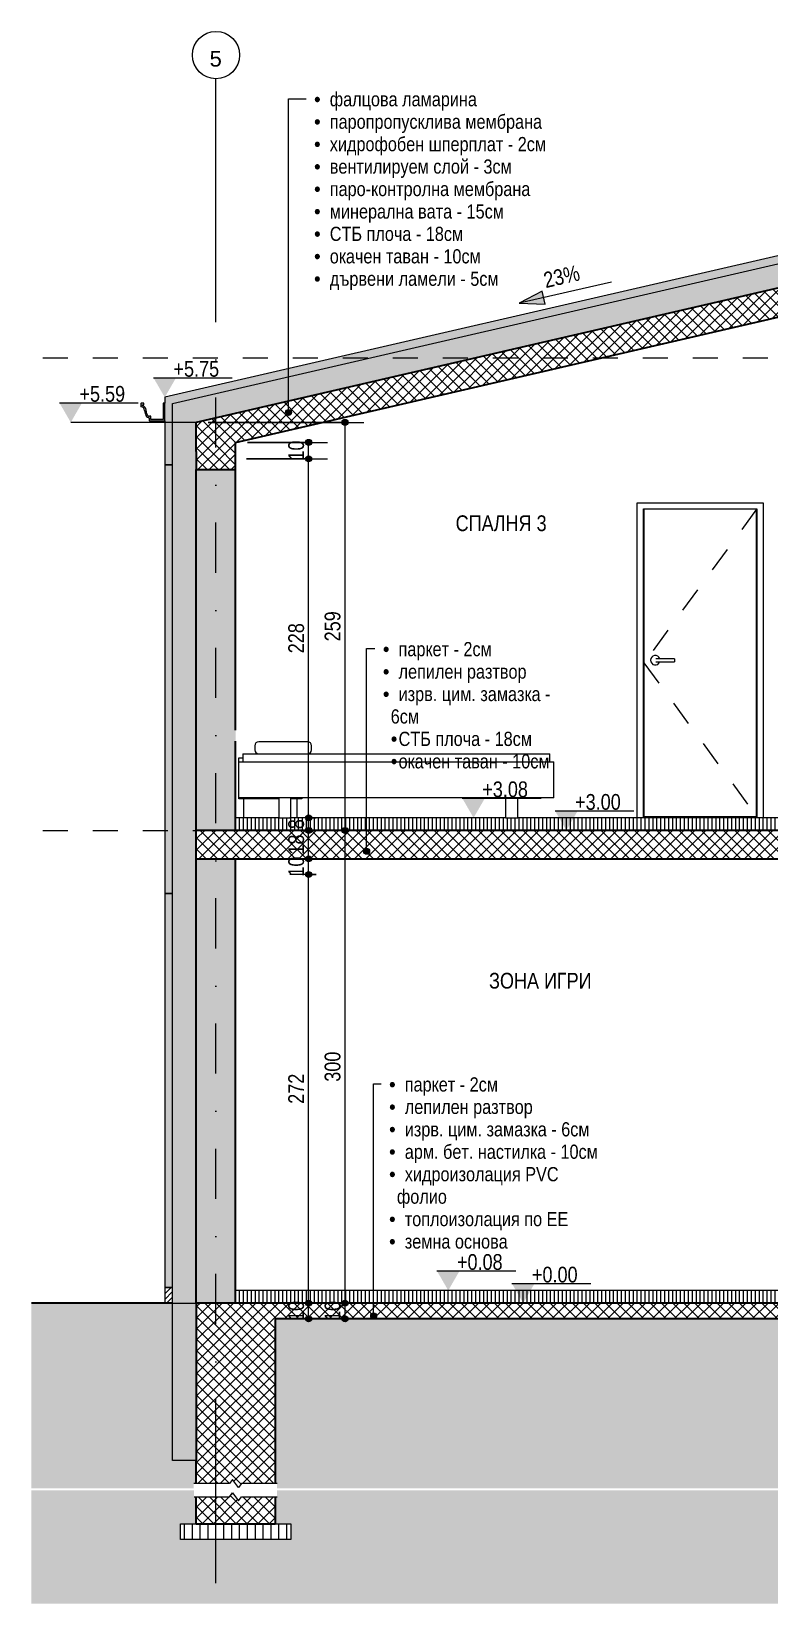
# Model space of a CAD drawing. Header units: centimetres. Extents: x -1889 to 51, y -191 to 807.
# Drawn here: x -1889 to -1420, y -191 to 807 of the extents above; entities that cross this region are included whole.
import ezdxf

# ---------------------------------------------------------------- set-up
doc = ezdxf.new("R2010")
doc.units = ezdxf.units.CM
doc.linetypes.add('Dash', pattern=[31.75, 15.875, -15.875])
doc.linetypes.add('Dash dot', pattern=[79.375, 31.75, -23.8125, 0, -23.8125])
for name, color, linetype, lineweight in [('A-ANNO-DIMS', 7, 'Continuous', 9), ('A-ANNO-DIMS-50', 7, 'Continuous', 9), ('A-ANNO-NOTE', 7, 'Continuous', 9), ('A-AREA-IDEN', 7, 'Continuous', 9), ('A-DETL-GENF', 7, 'Continuous', 9), ('A-DETL-MBND', 7, 'Continuous', 9), ('A-DOOR', 7, 'Continuous', 9), ('A-DOOR-FRAM', 7, 'Continuous', 15), ('A-FLOR-FNSH', 7, 'Continuous', 9), ('A-FLOR-LEVL', 7, 'Continuous', 9), ('A-FLOR-PATT', 7, 'Continuous', 9), ('A-GLAZ-CWMG', 7, 'Continuous', 9), ('A-ROOF', 7, 'Continuous', 9), ('A-ROOF-FNSH', 7, 'Continuous', 9), ('A-ROOF-MCUT', 7, 'Continuous', 9), ('A-ROOF-PATT', 7, 'Continuous', 9), ('A-WALL', 7, 'Continuous', 9), ('A-WALL-FNSH', 7, 'Continuous', 9), ('A-WALL-PATT', 7, 'Continuous', 9), ('G-ANNO-DIMS', 7, 'Continuous', 9), ('G-ANNO-TEXT', 7, 'Continuous', 9), ('I-FURN', 7, 'Continuous', 9), ('S-BEAM', 7, 'Continuous', 9), ('S-GRID', 7, 'Continuous', 9), ('S-GRID-IDEN', 7, 'Continuous', 9)]:
    doc.layers.add(name, color=color, linetype=linetype, lineweight=lineweight)
doc.layers.add('A-DETL', color=7, linetype='Continuous', lineweight=9, true_color=0x008000)
doc.styles.add('Arial', font='arial.ttf', dxfattribs={"height": 10})
doc.styles.add('Arial Narrow', font='ARIALN.TTF', dxfattribs={"height": 10})
doc.styles.add('Arial Narrow_1', font='ARIALN.TTF', dxfattribs={"height": 10})
doc.styles.add('Arial Narrow_2', font='ARIALN.TTF', dxfattribs={"height": 9})
doc.dimstyles.new('TEC_DIM', dxfattribs={"dimscale": 30.48, "dimtxt": 10.23431, "dimasz": 0.492126, "dimexe": 0.393701, "dimexo": 0.246063, "dimgap": 0, "dimtad": 1, "dimdec": 0, "dimzin": 0, "dimdsep": 46, "dimtxsty": 'Arial Narrow', "dimblk1": 'DOTSMALL', "dimblk2": 'DOTSMALL', "dimsah": 1, "dimcen": 0.09, "dimazin": 0, "dimtfac": 1, "dimtdec": 4, "dimtix": 1, "dimtmove": 0, "dimatfit": 3, "dimfxl": 0, "dimtvp": 1, "dimtolj": 1, "dimtzin": 0, "dimarcsym": 0})
pattern_1 = [(45, (-1066.009, 333.896), (-3.535534, 3.535534), []), (135, (-1066.009, 333.896), (-3.535534, -3.535534), [])]
pattern_2 = [(0, (-1066.009, 333.896), (19.05, 19.05), [19.05, -19.05]), (0, (-1066.009, 341.04), (19.05, 19.05), [19.05, -19.05]), (0, (-1066.009, 348.184), (19.05, 19.05), [19.05, -19.05]), (90, (-1063.628, 350.565), (-19.05, 19.05), [19.05, -19.05]), (90, (-1056.484, 350.565), (-19.05, 19.05), [19.05, -19.05]), (90, (-1049.341, 350.565), (-19.05, 19.05), [19.05, -19.05])]

# ---------------------------------------------------------------- blocks, each defined once
blk = doc.blocks.new('TEC_DOOR-INT - 80x200-2358332-3-3')
at = {"layer": 'A-DOOR', "linetype": 'Dash'}
for p, q in [((-1428.34, 503.8), (-1499.94, 406.3)), ((-1499.94, 406.3), (-1428.34, 308.8))]:
    blk.add_line(p, q, dxfattribs=at)
at = {"layer": 'A-DOOR', "lineweight": 15}
for p, q in [((-1499.94, 503.8), (-1499.94, 308.8)), ((-1428.34, 503.8), (-1499.94, 503.8)), ((-1428.34, 308.8), (-1428.34, 503.8)), ((-1499.94, 308.8), (-1428.34, 308.8))]:
    blk.add_line(p, q, dxfattribs=at)
at = {"layer": 'A-DOOR'}
for p, q in [((-1480.44, 409), (-1490.94, 409)), ((-1490.94, 407), (-1480.44, 407)), ((-1480.44, 409), (-1480.44, 408)), ((-1480.44, 408), (-1480.44, 407))]:
    blk.add_line(p, q, dxfattribs=at)
at = {"layer": 'A-DOOR', "flags": 128}
for points in [[(-1490.94, 409), (-1491, 409), (-1491.06, 409), (-1491.12, 409), (-1491.18, 409), (-1491.24, 409), (-1491.3, 409), (-1491.36, 409), (-1491.42, 409), (-1491.47, 409), (-1491.53, 409), (-1491.58, 409), (-1491.64, 409), (-1491.69, 409), (-1491.74, 409), (-1491.79, 409), (-1491.84, 409), (-1491.89, 409), (-1491.93, 409), (-1491.98, 409), (-1492.02, 409), (-1492.06, 409), (-1492.1, 409), (-1492.14, 409), (-1492.17, 409), (-1492.21, 409), (-1492.24, 409), (-1492.27, 409), (-1492.29, 409), (-1492.32, 409), (-1492.34, 409), (-1492.36, 409), (-1492.38, 409), (-1492.4, 409), (-1492.41, 409), (-1492.42, 409), (-1492.43, 409), (-1492.44, 409), (-1492.44, 409), (-1492.44, 409)], [(-1492.44, 407), (-1492.44, 407), (-1492.44, 407), (-1492.43, 407), (-1492.42, 407), (-1492.41, 407), (-1492.4, 407), (-1492.39, 407), (-1492.37, 407), (-1492.35, 407), (-1492.33, 407), (-1492.3, 407), (-1492.27, 407), (-1492.25, 407), (-1492.21, 407), (-1492.18, 407), (-1492.15, 407), (-1492.11, 407), (-1492.07, 407), (-1492.03, 407), (-1491.99, 407), (-1491.94, 407), (-1491.9, 407), (-1491.85, 407), (-1491.8, 407), (-1491.75, 407), (-1491.7, 407), (-1491.65, 407), (-1491.6, 407), (-1491.54, 407), (-1491.49, 407), (-1491.43, 407), (-1491.37, 407), (-1491.32, 407), (-1491.26, 407), (-1491.2, 407), (-1491.14, 407), (-1491.08, 407), (-1491.02, 407), (-1490.96, 407), (-1490.94, 407)]]:
    blk.add_lwpolyline(points, dxfattribs=at)
at = {"layer": 'A-DOOR'}
for start, end in [(19.63434, 180), (180, 340.43675)]:
    blk.add_arc((-1492.69, 408), 3, start, end, dxfattribs=at)
at = {"layer": 'A-DOOR-FRAM'}
for p, q in [((-1504.14, 308), (-1504.14, 508)), ((-1504.14, 508), (-1424.14, 508)), ((-1500.14, 308), (-1500.14, 504)), ((-1500.14, 504), (-1428.14, 504)), ((-1428.14, 504), (-1428.14, 308)), ((-1424.14, 508), (-1424.14, 308))]:
    blk.add_line(p, q, dxfattribs=at)
blk = doc.blocks.new('Rectangular Mullion - TEC_LAMEL-2326023-3-3')
at = {"layer": 'A-GLAZ-CWMG', "true_color": 0xe9e5e0}
blk.add_hatch(color=254, dxfattribs=at).paths.add_polyline_path([(-1799.14, 10), (-1799.14, 260), (-1804.14, 260), (-1804.14, 10)])
at = {"layer": 'A-GLAZ-CWMG', "color": 253, "lineweight": 15, "true_color": 0xaaaaaa}
for p, q in [((-1799.14, 260), (-1804.14, 260)), ((-1804.14, 260), (-1804.14, 10)), ((-1799.14, 10), (-1799.14, 260)), ((-1804.14, 10), (-1799.14, 10))]:
    blk.add_line(p, q, dxfattribs=at)
blk = doc.blocks.new('Rectangular Mullion - TEC_LAMEL-2372659-3-3')
at = {"layer": 'A-GLAZ-CWMG', "true_color": 0xe9e5e0}
blk.add_hatch(color=254, dxfattribs=at).paths.add_polyline_path([(-1799.14, 260), (-1799.14, 532), (-1804.14, 532), (-1804.14, 260)])
at = {"layer": 'A-GLAZ-CWMG', "color": 253, "lineweight": 15, "true_color": 0xaaaaaa}
for p, q in [((-1799.14, 532), (-1804.14, 532)), ((-1804.14, 532), (-1804.14, 260)), ((-1799.14, 260), (-1799.14, 532)), ((-1804.14, 260), (-1799.14, 260))]:
    blk.add_line(p, q, dxfattribs=at)
blk = doc.blocks.new('ЛЕГЛО - ЕДИНИЧНО - 120x200cm-2336592-3-3')
at = {"layer": 'I-FURN', "color": 253, "true_color": 0xaaaaaa}
for p, q in [((-1746.98, 353.72), (-1746.98, 351.18)), ((-1713.52, 356.26), (-1744.44, 356.26)), ((-1710.98, 351.18), (-1710.98, 353.72)), ((-1757.14, 346), (-1754.6, 346)), ((-1757.14, 343.56), (-1757.14, 346)), ((-1757.14, 343.56), (-1557.14, 343.56)), ((-1757.14, 320.7), (-1757.14, 343.56)), ((-1754.6, 348.64), (-1754.6, 343.56)), ((-1754.6, 348.64), (-1752.06, 348.64)), ((-1752.06, 348.64), (-1562.22, 348.64)), ((-1562.22, 348.64), (-1559.68, 348.64)), ((-1559.68, 343.56), (-1559.68, 348.64)), ((-1557.14, 320.7), (-1557.14, 343.56)), ((-1757.14, 320), (-1757.14, 320.7)), ((-1557.14, 320.7), (-1757.14, 320.7)), ((-1731.74, 320), (-1757.14, 320)), ((-1754.14, 320), (-1754.14, 308)), ((-1731.74, 320.7), (-1731.74, 309.47)), ((-1724.12, 309.47), (-1724.12, 320.7)), ((-1717.14, 320), (-1724.12, 320)), ((-1720.14, 308), (-1720.14, 320)), ((-1717.14, 320.7), (-1717.14, 320)), ((-1587.62, 309.47), (-1587.62, 320.7)), ((-1580, 309.47), (-1580, 320.7)), ((-1731.74, 309.47), (-1731.74, 308)), ((-1724.12, 308), (-1724.12, 309.47)), ((-1587.62, 308), (-1587.62, 309.47)), ((-1580, 308), (-1580, 309.47)), ((-1731.74, 308), (-1754.14, 308)), ((-1731.74, 308), (-1724.12, 308)), ((-1720.14, 308), (-1724.12, 308)), ((-1587.62, 308), (-1580, 308))]:
    blk.add_line(p, q, dxfattribs=at)
for centre, start, end in [((-1744.44, 353.72), 90, 180), ((-1744.44, 351.18), 180, 270), ((-1713.52, 353.72), 0, 90), ((-1713.52, 351.18), 270, 0)]:
    blk.add_arc(centre, 2.54, start, end, dxfattribs=at)
blk = doc.blocks.new('Structural Framing 6 - Structural Framing 6-2368635-3-3')
at = {"layer": 'S-BEAM'}
h = blk.add_hatch(dxfattribs=at)
h.set_pattern_fill('FP1_6', color=256, style=0, pattern_type=2)
h.set_pattern_definition(pattern_1)
h.paths.add_polyline_path([(-1784.14, 528.97), (-1759.14, 528.97), (-1759.14, 546.27), (-1784.14, 540.5)])
at = {"layer": 'A-DETL', "color": 7, "lineweight": 30}
for p, q in [((-1784.14, 540.5), (-1784.14, 528.97)), ((-1784.14, 528.97), (-1759.14, 528.97))]:
    blk.add_line(p, q, dxfattribs=at)
at = {"layer": 'S-BEAM', "lineweight": 30}
blk.add_line((-1759.14, 528.97), (-1759.14, 546.27), dxfattribs=at)
blk = doc.blocks.new('TEC-BREAKLINE - M_Break Line-2501834-3-3')
at = {"layer": 'A-DETL-GENF'}
for p, q in [((-1762.95, -114.5), (-1785.73, -114.5)), ((-1761.05, -111.96), (-1762.95, -114.5)), ((-1757.24, -117.04), (-1761.05, -111.96)), ((-1755.33, -114.5), (-1757.24, -117.04)), ((-1732.86, -114.5), (-1755.33, -114.5))]:
    blk.add_line(p, q, dxfattribs=at)
blk = doc.blocks.new('TEC-BREAKLINE - M_Break Line-2501920-3-3')
at = {"layer": 'A-DETL-GENF'}
for p, q in [((-1785.55, -123.02), (-1762.95, -123.02)), ((-1762.95, -123.02), (-1761.05, -120.48)), ((-1761.05, -120.48), (-1757.24, -125.56)), ((-1757.24, -125.56), (-1755.33, -123.02)), ((-1755.33, -123.02), (-1732.82, -123.02))]:
    blk.add_line(p, q, dxfattribs=at)
blk = doc.blocks.new('Grid - TEC_GRID_CIRCLE-145857-3-3')
at = {"layer": 'S-GRID-IDEN'}
blk.add_circle((-696.64, 792.09), 15, dxfattribs=at)
blk = doc.blocks.new('Spot Elevations - ELEVATION_PROJECT-150941-3-3')
at = {"layer": 'A-ANNO-NOTE'}
blk.add_hatch(color=256, dxfattribs=at).paths.add_polyline_path([(-602.03, 312.39), (-587.72, 312.39), (-594.88, 300)])
blk.add_line((-602.03, 312.39), (-552.03, 312.39), dxfattribs=at)
blk = doc.blocks.new('DIMBLOCK1-3-3')
at = {"layer": 'A-ANNO-DIMS-50', "transparency": 16777216}
h = blk.add_hatch(color=256, dxfattribs=at)
edge = h.paths.add_edge_path()
edge.add_arc((-1712.81, 0), 1.87, 0, 360)
h = blk.add_hatch(color=256, dxfattribs=at)
edge = h.paths.add_edge_path()
edge.add_arc((-1712.81, -10), 1.87, 0, 360)
for p, q in [((-1707.96, 0), (-1724.81, 0)), ((-1712.81, -10), (-1712.81, 0)), ((-1712.81, 0), (-1707.96, 0)), ((-1707.96, -10), (-1724.81, -10)), ((-1712.81, -10), (-1707.96, -10))]:
    blk.add_line(p, q, dxfattribs=at)
for centre in [(-1712.81, 0), (-1712.81, -10)]:
    blk.add_circle(centre, 1.87, dxfattribs=at)
at = {"layer": 'A-ANNO-DIMS-50', "color": 0, "transparency": 16777216, "insert": (-1725.74, -11.34), "char_height": 10, "width": 15.2053, "attachment_point": 1, "rotation": 90, "line_spacing_factor": 0.974696, "style": 'Arial Narrow'}
blk.add_mtext('10', dxfattribs=at)
blk = doc.blocks.new('_DotSmall')
at = {"color": 0, "linetype": 'ByBlock', "const_width": 0.5}
blk.add_lwpolyline([(-0.0625, 0, 1), (0.0625, 0, 1)], format="xyb", close=True, dxfattribs=at)
blk = doc.blocks.new('DIMBLOCK2-3-3')
at = {"layer": 'A-ANNO-DIMS-50', "transparency": 16777216}
h = blk.add_hatch(color=256, dxfattribs=at)
edge = h.paths.add_edge_path()
edge.add_arc((-1712.81, 272), 1.88, 0, 360)
h = blk.add_hatch(color=256, dxfattribs=at)
edge = h.paths.add_edge_path()
edge.add_arc((-1712.81, 0), 1.87, 0, 360)
for p, q in [((-1707.96, 272), (-1724.81, 272)), ((-1712.81, 0), (-1712.81, 272)), ((-1712.81, 272), (-1707.96, 272)), ((-1707.96, 0), (-1724.81, 0)), ((-1712.81, 0), (-1707.96, 0))]:
    blk.add_line(p, q, dxfattribs=at)
for centre, radius in [((-1712.81, 272), 1.88), ((-1712.81, 0), 1.87)]:
    blk.add_circle(centre, radius, dxfattribs=at)
at = {"layer": 'A-ANNO-DIMS-50', "color": 0, "transparency": 16777216, "insert": (-1725.74, 126.5), "char_height": 10, "width": 22.8079, "attachment_point": 1, "rotation": 90, "line_spacing_factor": 0.974696, "style": 'Arial Narrow'}
blk.add_mtext('272', dxfattribs=at)
blk = doc.blocks.new('DIMBLOCK3-3-3')
at = {"layer": 'A-ANNO-DIMS-50', "transparency": 16777216}
h = blk.add_hatch(color=256, dxfattribs=at)
edge = h.paths.add_edge_path()
edge.add_arc((-1712.81, 282), 1.88, 0, 360)
h = blk.add_hatch(color=256, dxfattribs=at)
edge = h.paths.add_edge_path()
edge.add_arc((-1712.81, 272), 1.88, 0, 360)
for p, q in [((-1707.96, 282), (-1724.81, 282)), ((-1712.81, 272), (-1712.81, 282)), ((-1712.81, 282), (-1707.96, 282)), ((-1707.96, 272), (-1724.81, 272)), ((-1712.81, 272), (-1707.96, 272))]:
    blk.add_line(p, q, dxfattribs=at)
for centre in [(-1712.81, 282), (-1712.81, 272)]:
    blk.add_circle(centre, 1.88, dxfattribs=at)
at = {"layer": 'A-ANNO-DIMS-50', "color": 0, "transparency": 16777216, "insert": (-1725.74, 270.66), "char_height": 10, "width": 15.2053, "attachment_point": 1, "rotation": 90, "line_spacing_factor": 0.974696, "style": 'Arial Narrow'}
blk.add_mtext('10', dxfattribs=at)
blk = doc.blocks.new('DIMBLOCK4-3-3')
at = {"layer": 'A-ANNO-DIMS-50', "transparency": 16777216}
h = blk.add_hatch(color=256, dxfattribs=at)
edge = h.paths.add_edge_path()
edge.add_arc((-1712.81, 300), 1.88, 0, 360)
h = blk.add_hatch(color=256, dxfattribs=at)
edge = h.paths.add_edge_path()
edge.add_arc((-1712.81, 282), 1.88, 0, 360)
for p, q in [((-1707.96, 300), (-1724.81, 300)), ((-1712.81, 282), (-1712.81, 300)), ((-1712.81, 300), (-1707.96, 300)), ((-1707.96, 282), (-1724.81, 282)), ((-1712.81, 282), (-1707.96, 282))]:
    blk.add_line(p, q, dxfattribs=at)
for centre in [(-1712.81, 300), (-1712.81, 282)]:
    blk.add_circle(centre, 1.88, dxfattribs=at)
at = {"layer": 'A-ANNO-DIMS-50', "color": 0, "transparency": 16777216, "insert": (-1725.74, 284.66), "char_height": 10, "width": 15.2053, "attachment_point": 1, "rotation": 90, "line_spacing_factor": 0.974696, "style": 'Arial Narrow'}
blk.add_mtext('18', dxfattribs=at)
blk = doc.blocks.new('DIMBLOCK5-3-3')
at = {"layer": 'A-ANNO-DIMS-50', "transparency": 16777216}
h = blk.add_hatch(color=256, dxfattribs=at)
edge = h.paths.add_edge_path()
edge.add_arc((-1712.81, 308), 1.88, 0, 360)
h = blk.add_hatch(color=256, dxfattribs=at)
edge = h.paths.add_edge_path()
edge.add_arc((-1712.81, 300), 1.88, 0, 360)
for p, q in [((-1707.96, 308), (-1724.81, 308)), ((-1707.96, 300), (-1724.81, 300)), ((-1712.81, 300), (-1712.81, 308)), ((-1712.81, 308), (-1707.96, 308)), ((-1712.81, 300), (-1707.96, 300))]:
    blk.add_line(p, q, dxfattribs=at)
for centre in [(-1712.81, 308), (-1712.81, 300)]:
    blk.add_circle(centre, 1.88, dxfattribs=at)
at = {"layer": 'A-ANNO-DIMS-50', "color": 0, "transparency": 16777216, "insert": (-1725.74, 300.83), "char_height": 10, "width": 7.6026, "attachment_point": 1, "rotation": 90, "line_spacing_factor": 0.974696, "style": 'Arial Narrow'}
blk.add_mtext('\\fArial Narrow|b0|i0|c204|p34|;8', dxfattribs=at)
blk = doc.blocks.new('DIMBLOCK6-3-3')
at = {"layer": 'A-ANNO-DIMS-50', "transparency": 16777216}
h = blk.add_hatch(color=256, dxfattribs=at)
edge = h.paths.add_edge_path()
edge.add_arc((-1712.81, 535.87), 1.88, 0, 360)
h = blk.add_hatch(color=256, dxfattribs=at)
edge = h.paths.add_edge_path()
edge.add_arc((-1712.81, 308), 1.88, 0, 360)
for p, q in [((-1752.21, 535.87), (-1700.81, 535.87)), ((-1712.81, 535.87), (-1752.21, 535.87)), ((-1712.81, 308), (-1712.81, 535.87)), ((-1707.96, 308), (-1724.81, 308)), ((-1712.81, 308), (-1707.96, 308))]:
    blk.add_line(p, q, dxfattribs=at)
for centre in [(-1712.81, 535.87), (-1712.81, 308)]:
    blk.add_circle(centre, 1.88, dxfattribs=at)
at = {"layer": 'A-ANNO-DIMS-50', "color": 0, "transparency": 16777216, "insert": (-1725.74, 412.43), "char_height": 10, "width": 22.8079, "attachment_point": 1, "rotation": 90, "line_spacing_factor": 0.974696, "style": 'Arial Narrow'}
blk.add_mtext('228', dxfattribs=at)
blk = doc.blocks.new('DIMBLOCK7-3-3')
at = {"layer": 'A-ANNO-DIMS-50', "transparency": 16777216}
h = blk.add_hatch(color=256, dxfattribs=at)
edge = h.paths.add_edge_path()
edge.add_arc((-1712.81, 546.27), 1.88, 0, 360)
h = blk.add_hatch(color=256, dxfattribs=at)
edge = h.paths.add_edge_path()
edge.add_arc((-1712.81, 535.87), 1.88, 0, 360)
for p, q in [((-1751.64, 546.27), (-1700.81, 546.27)), ((-1712.81, 546.27), (-1751.64, 546.27)), ((-1712.81, 535.87), (-1712.81, 546.27)), ((-1752.21, 535.87), (-1700.81, 535.87)), ((-1712.81, 535.87), (-1752.21, 535.87))]:
    blk.add_line(p, q, dxfattribs=at)
for centre in [(-1712.81, 546.27), (-1712.81, 535.87)]:
    blk.add_circle(centre, 1.88, dxfattribs=at)
at = {"layer": 'A-ANNO-DIMS-50', "color": 0, "transparency": 16777216, "insert": (-1725.74, 534.73), "char_height": 10, "width": 15.2053, "attachment_point": 1, "rotation": 90, "line_spacing_factor": 0.974696, "style": 'Arial Narrow'}
blk.add_mtext('10', dxfattribs=at)
blk = doc.blocks.new('DIMBLOCK8-3-3')
at = {"layer": 'A-ANNO-DIMS-50', "transparency": 16777216}
h = blk.add_hatch(color=256, dxfattribs=at)
edge = h.paths.add_edge_path()
edge.add_arc((-1689.71, 0), 1.87, 0, 360)
h = blk.add_hatch(color=256, dxfattribs=at)
edge = h.paths.add_edge_path()
edge.add_arc((-1689.71, -10), 1.87, 0, 360)
for p, q in [((-1684.86, 0), (-1701.71, 0)), ((-1689.71, -10), (-1689.71, 0)), ((-1689.71, 0), (-1684.86, 0)), ((-1684.86, -10), (-1701.71, -10)), ((-1689.71, -10), (-1684.86, -10))]:
    blk.add_line(p, q, dxfattribs=at)
for centre in [(-1689.71, 0), (-1689.71, -10)]:
    blk.add_circle(centre, 1.87, dxfattribs=at)
at = {"layer": 'A-ANNO-DIMS-50', "color": 0, "transparency": 16777216, "insert": (-1702.64, -11.34), "char_height": 10, "width": 15.2053, "attachment_point": 1, "rotation": 90, "line_spacing_factor": 0.974696, "style": 'Arial Narrow'}
blk.add_mtext('10', dxfattribs=at)
blk = doc.blocks.new('DIMBLOCK9-3-3')
at = {"layer": 'A-ANNO-DIMS-50', "transparency": 16777216}
h = blk.add_hatch(color=256, dxfattribs=at)
edge = h.paths.add_edge_path()
edge.add_arc((-1689.71, 300), 1.88, 0, 360)
h = blk.add_hatch(color=256, dxfattribs=at)
edge = h.paths.add_edge_path()
edge.add_arc((-1689.71, 0), 1.87, 0, 360)
for p, q in [((-1684.86, 300), (-1701.71, 300)), ((-1689.71, 0), (-1689.71, 300)), ((-1689.71, 300), (-1684.86, 300)), ((-1684.86, 0), (-1701.71, 0)), ((-1689.71, 0), (-1684.86, 0))]:
    blk.add_line(p, q, dxfattribs=at)
for centre, radius in [((-1689.71, 300), 1.88), ((-1689.71, 0), 1.87)]:
    blk.add_circle(centre, radius, dxfattribs=at)
at = {"layer": 'A-ANNO-DIMS-50', "color": 0, "transparency": 16777216, "insert": (-1702.64, 140.5), "char_height": 10, "width": 22.8079, "attachment_point": 1, "rotation": 90, "line_spacing_factor": 0.974696, "style": 'Arial Narrow'}
blk.add_mtext('300', dxfattribs=at)
blk = doc.blocks.new('DIMBLOCK10-3-3')
at = {"layer": 'A-ANNO-DIMS-50', "transparency": 16777216}
h = blk.add_hatch(color=256, dxfattribs=at)
edge = h.paths.add_edge_path()
edge.add_arc((-1689.71, 558.97), 1.88, 0, 360)
h = blk.add_hatch(color=256, dxfattribs=at)
edge = h.paths.add_edge_path()
edge.add_arc((-1689.71, 300), 1.88, 0, 360)
for p, q in [((-1776.64, 558.97), (-1677.71, 558.97)), ((-1689.71, 558.97), (-1776.64, 558.97)), ((-1689.71, 300), (-1689.71, 558.97)), ((-1684.86, 300), (-1701.71, 300)), ((-1689.71, 300), (-1684.86, 300))]:
    blk.add_line(p, q, dxfattribs=at)
for centre in [(-1689.71, 558.97), (-1689.71, 300)]:
    blk.add_circle(centre, 1.88, dxfattribs=at)
at = {"layer": 'A-ANNO-DIMS-50', "color": 0, "transparency": 16777216, "insert": (-1702.64, 419.98), "char_height": 10, "width": 22.8079, "attachment_point": 1, "rotation": 90, "line_spacing_factor": 0.974696, "style": 'Arial Narrow'}
blk.add_mtext('259', dxfattribs=at)

msp = doc.modelspace()

# ---------------------------------------------------------------- hatches: boundary and pattern name
at = {"layer": 'A-DETL-GENF'}
h = msp.add_hatch(dxfattribs=at)
h.set_pattern_fill('FP1_8', color=256, style=0, pattern_type=2)
h.set_pattern_definition(pattern_2)
h.paths.add_polyline_path([(-1058.8, -117.58), (-735.73, -117.58), (-735.73, -114.5), (-734.14, -114.5), (-734.14, -10), (-1326.64, -10), (-1326.64, -114.5), (-1325.36, -114.5), (-1325.36, -117.58), (-1177.37, -117.58)])
h.paths.add_polyline_path([(-1798.04, -117.58), (-1785.73, -117.58), (-1785.73, -114.5), (-1784.14, -114.5), (-1784.14, -100), (-1799.14, -100), (-1799.14, 0), (-1888.81, 0), (-1888.81, -117.58), (-1824.78, -117.58)])
h.paths.add_polyline_path([(8.35, -117.58), (8.35, 0), (-209.14, 0), (-209.14, -100), (-224.14, -100), (-224.14, -114.5), (-222.86, -114.5), (-222.86, -117.58), (-110.22, -117.58)])
h.paths.add_polyline_path([(-1732.86, -117.58), (-1378.23, -117.58), (-1378.23, -114.5), (-1376.64, -114.5), (-1376.64, -10), (-1734.14, -10), (-1734.14, -114.5), (-1732.86, -114.5), (-1732.86, -117.04)])
h.paths.add_polyline_path([(-280.47, -117.58), (-275.73, -117.58), (-275.73, -114.5), (-274.14, -114.5), (-274.14, -10), (-684.14, -10), (-684.14, -114.5), (-682.86, -114.5), (-682.86, -117.58), (-347.37, -117.58)])
h = msp.add_hatch(dxfattribs=at)
h.set_pattern_fill('FP1_8', color=256, style=0, pattern_type=2)
h.set_pattern_definition(pattern_2)
h.paths.add_polyline_path([(8.35, -190.69), (8.35, -118.74), (-222.82, -118.74), (-222.82, -123.02), (-224.14, -123.02), (-224.14, -140.02), (-214.14, -140.02), (-214.14, -150.02), (-284.14, -150.02), (-284.14, -140.02), (-274.14, -140.02), (-274.14, -123.02), (-275.55, -123.02), (-275.55, -118.74), (-682.82, -118.74), (-682.82, -123.02), (-684.14, -123.02), (-684.14, -140.02), (-674.14, -140.02), (-674.14, -150.02), (-744.14, -150.02), (-744.14, -140.02), (-734.14, -140.02), (-734.14, -123.02), (-735.55, -123.02), (-735.55, -118.74), (-1325.32, -118.74), (-1325.32, -123.02), (-1326.64, -123.02), (-1326.64, -140.02), (-1316.64, -140.02), (-1316.64, -150.02), (-1386.64, -150.02), (-1386.64, -140.02), (-1376.64, -140.02), (-1376.64, -123.02), (-1378.05, -123.02), (-1378.05, -118.74), (-1732.82, -118.74), (-1732.82, -123.02), (-1734.14, -123.02), (-1734.14, -140.02), (-1724.14, -140.02), (-1724.14, -150.02), (-1794.14, -150.02), (-1794.14, -140.02), (-1784.14, -140.02), (-1784.14, -123.02), (-1785.55, -123.02), (-1785.55, -118.74), (-1888.81, -118.74), (-1888.81, -190.69), (-24.38, -190.69)])
at = {"layer": 'A-FLOR-PATT'}
h = msp.add_hatch(dxfattribs=at)
h.set_pattern_fill('FP1_6', color=256, style=0, pattern_type=2)
h.set_pattern_definition(pattern_1)
h.paths.add_polyline_path([(-169.14, 282), (-144.14, 282), (-144.14, 300), (-1784.14, 300), (-1784.14, 282), (-169.51, 282)])
at = {"layer": 'A-FLOR-PATT', "true_color": 0x787878}
h = msp.add_hatch(dxfattribs=at)
h.set_pattern_fill('FP1_5', color=8, style=0, pattern_type=2)
h.set_pattern_definition([(270, (-964.143, 308), (2.5, -9e-15), [])])
h.paths.add_polyline_path([(-1759.14, 300), (-1364.14, 300), (-1364.14, 308), (-1759.14, 308)])
h.paths.add_polyline_path([(-169.14, 300), (-169.14, 308), (-684.14, 308), (-684.14, 300), (-169.51, 300)])
h.paths.add_polyline_path([(-1339.14, 300), (-944.14, 300), (-944.14, 308), (-1339.14, 308)])
h.paths.add_polyline_path([(-724.84, 300), (-709.14, 300), (-709.14, 308), (-919.14, 308), (-919.14, 300), (-728.33, 300)])
h = msp.add_hatch(dxfattribs=at)
h.set_pattern_fill('FP1_4', color=8, style=0, pattern_type=2)
h.set_pattern_definition([(270, (-1004.143, 8), (2.5, 2e-16), [])])
h.paths.add_polyline_path([(-249.14, 0), (-249.14, 8), (-684.14, 8), (-684.14, 0), (-258.44, 0)])
h.paths.add_polyline_path([(-1710.95, 0), (-709.14, 0), (-709.14, 8), (-1759.14, 8), (-1759.14, 0)])
at = {"layer": 'A-FLOR-PATT'}
h = msp.add_hatch(dxfattribs=at)
h.set_pattern_fill('FP1_6', color=256, style=0, pattern_type=2)
h.set_pattern_definition(pattern_1)
h.paths.add_polyline_path([(-1784.14, -10), (-224.14, -10), (-224.14, 0), (-1784.14, 0), (-1784.14, -1.66)])
at = {"layer": 'A-FLOR-PATT', "true_color": 0x787878}
h = msp.add_hatch(dxfattribs=at)
h.set_pattern_fill('FP1_9', color=8, style=0, pattern_type=2)
h.set_pattern_definition([(270, (-1006.643, -180), (5, 3e-16), [])])
h.paths.add_polyline_path([(-214.77, -150.02), (-214.14, -150.02), (-214.14, -140.02), (-284.14, -140.02), (-284.14, -150.02), (-224.14, -150.02)])
h.paths.add_polyline_path([(-1794.14, -150.02), (-1724.14, -150.02), (-1724.14, -140.02), (-1794.14, -140.02)])
h.paths.add_polyline_path([(-1386.64, -150.02), (-1316.64, -150.02), (-1316.64, -140.02), (-1386.64, -140.02)])
h.paths.add_polyline_path([(-744.14, -150.02), (-674.14, -150.02), (-674.14, -140.02), (-744.14, -140.02), (-744.14, -142.32)])
at = {"layer": 'A-ROOF-PATT', "true_color": 0xc0c0c0}
for points in [[(-1804.14, 569.75), (-1324.14, 680.56), (-1324.14, 685.69), (-1804.14, 574.88)], [(-1804.14, 559.88), (-1804.14, 571.07), (-1805.14, 571.07), (-1805.14, 560.88), (-1812.98, 560.88), (-1812.98, 562.86), (-1813.76, 562.86), (-1814.92, 563.3), (-1815.49, 564.41), (-1815.98, 566.75), (-1816.77, 568.57), (-1818.38, 569.74), (-1818.38, 570.07), (-1817.43, 570.07), (-1817.43, 571.07), (-1819.12, 571.07), (-1819.31, 570.99), (-1819.38, 570.81), (-1819.38, 569.12), (-1819.32, 568.98), (-1819.18, 568.92), (-1817.69, 568.11), (-1816.97, 566.58), (-1816.47, 564.25), (-1815.75, 562.71), (-1814.08, 561.81), (-1813.98, 561.64), (-1813.98, 560.08), (-1813.92, 559.94), (-1813.78, 559.88)]]:
    msp.add_hatch(color=9, dxfattribs=at).paths.add_polyline_path(points)
at = {"layer": 'A-ROOF-PATT', "true_color": 0xffff80}
msp.add_hatch(color=51, dxfattribs=at).paths.add_polyline_path([(-1799.14, 555.51), (-1324.14, 665.17), (-1324.14, 680.56), (-1799.14, 570.9)])
at = {"layer": 'A-ROOF-PATT'}
h = msp.add_hatch(dxfattribs=at)
h.set_pattern_fill('FP1_6', color=256, style=0, pattern_type=2)
h.set_pattern_definition(pattern_1)
h.paths.add_polyline_path([(-1784.14, 540.5), (-1339.14, 643.23), (-1339.14, 661.71), (-1784.14, 558.97)])
at = {"layer": 'A-WALL-PATT', "true_color": 0xc0c0c0}
msp.add_hatch(color=9, dxfattribs=at).paths.add_polyline_path([(-1799.88, 532), (-1799.14, 532), (-1799.14, 570.9), (-1804.14, 569.75), (-1804.14, 532)])
at = {"layer": 'A-WALL-PATT', "lineweight": 5, "true_color": 0xffff80}
for points in [[(-1784.14, 300), (-1784.14, 558.97), (-1799.14, 555.51), (-1799.14, 300)], [(-1799.14, 0), (-1784.14, 0), (-1784.14, 300), (-1799.14, 300), (-1799.14, 114.27)]]:
    msp.add_hatch(color=51, dxfattribs=at).paths.add_polyline_path(points)
at = {"layer": 'A-WALL-PATT', "true_color": 0x808080}
for points in [[(-1784.14, 300), (-1759.14, 300), (-1759.14, 528.97), (-1784.14, 528.97), (-1784.14, 308)], [(-1770.23, 0), (-1759.14, 0), (-1759.14, 282), (-1784.14, 282), (-1784.14, 0)]]:
    msp.add_hatch(color=8, dxfattribs=at).paths.add_polyline_path(points)
at = {"layer": 'A-WALL-PATT', "true_color": 0x787878}
h = msp.add_hatch(dxfattribs=at)
h.set_pattern_fill('FP1_7', color=8, style=0, pattern_type=2)
h.set_pattern_definition([(45, (-1066.009, 333.896), (-1.767767, 1.767767), [])])
h.paths.add_polyline_path([(-1799.14, 0), (-1799.14, 10), (-1804.14, 10), (-1804.14, 0)])
at = {"layer": 'A-WALL-PATT', "true_color": 0xffff80}
msp.add_hatch(color=51, dxfattribs=at).paths.add_polyline_path([(-1794.14, -100), (-1784.14, -100), (-1784.14, 0), (-1799.14, 0), (-1799.14, -100)])
at = {"layer": 'A-WALL-PATT'}
h = msp.add_hatch(dxfattribs=at)
h.set_pattern_fill('FP1_6', color=256, style=0, pattern_type=2)
h.set_pattern_definition(pattern_1)
h.paths.add_polyline_path([(-1757.24, -117.04), (-1755.33, -114.5), (-1734.14, -114.5), (-1734.14, -10), (-1784.14, -10), (-1784.14, -114.5), (-1762.95, -114.5), (-1761.05, -111.96), (-1759.14, -114.5)])
h = msp.add_hatch(dxfattribs=at)
h.set_pattern_fill('FP1_6', color=256, style=0, pattern_type=2)
h.set_pattern_definition(pattern_1)
h.paths.add_polyline_path([(-1734.14, -140.02), (-1734.14, -123.02), (-1755.33, -123.02), (-1757.24, -125.56), (-1761.05, -120.48), (-1762.95, -123.02), (-1784.14, -123.02), (-1784.14, -140.02), (-1755.33, -140.02)])
at = {"layer": 'G-ANNO-DIMS'}
msp.add_hatch(color=256, dxfattribs=at).paths.add_polyline_path([(-1579.03, 634.55), (-1562.6, 633.97), (-1564.52, 642.26)])
at = {"layer": 'G-ANNO-TEXT'}
h = msp.add_hatch(color=256, dxfattribs=at)
edge = h.paths.add_edge_path()
edge.add_arc((-1725.54, 565.3), 1.88, 0, 360)
h = msp.add_hatch(color=256, dxfattribs=at)
edge = h.paths.add_edge_path()
edge.add_arc((-1675.99, 286.75), 1.88, 0, 360)
h = msp.add_hatch(color=256, dxfattribs=at)
edge = h.paths.add_edge_path()
edge.add_arc((-1671.53, -8.12), 1.87, 0, 360)

# ---------------------------------------------------------------- linework, layer by layer
at = {"layer": 'A-DETL', "color": 7, "lineweight": 30}
for p, q in [((-1784.14, 282), (-1759.14, 282)), ((-1784.14, 0), (-1784.14, 8)), ((-1376.64, 0), (-1784.14, 0)), ((-1799.14, 0), (-1888.75, 0)), ((-1784.14, -10), (-1784.14, -100)), ((-1734.14, -10), (-1734.14, -114.5)), ((-1376.64, -10), (-1734.14, -10)), ((-1784.14, -114.5), (-1784.14, -100)), ((-1784.14, -140.02), (-1784.14, -123.02)), ((-1734.14, -123.02), (-1734.14, -140.02)), ((-1784.14, -140.02), (-1734.14, -140.02))]:
    msp.add_line(p, q, dxfattribs=at)
at = {"layer": 'A-DETL-MBND'}
for p, q in [((-1799.14, -100), (-1799.14, 0)), ((-1784.14, -100), (-1799.14, -100)), ((-1794.14, -150.02), (-1794.14, -140.02)), ((-1794.14, -140.02), (-1784.14, -140.02)), ((-1734.14, -140.02), (-1724.14, -140.02)), ((-1724.14, -140.02), (-1724.14, -150.02)), ((-1724.14, -150.02), (-1794.14, -150.02))]:
    msp.add_line(p, q, dxfattribs=at)
at = {"layer": 'A-FLOR-FNSH', "lineweight": 30}
for p, q in [((-709.14, 300), (-1784.14, 300)), ((-1759.14, 282), (-1364.14, 282)), ((-1784.14, 0), (-1784.14, -10))]:
    msp.add_line(p, q, dxfattribs=at)
at = {"layer": 'A-FLOR-FNSH'}
for p, q in [((-1754.14, 308), (-1759.14, 308)), ((-1587.62, 308), (-1720.14, 308)), ((-1411.14, 308), (-1580, 308)), ((-788.71, 8), (-1759.14, 8))]:
    msp.add_line(p, q, dxfattribs=at)
at = {"layer": 'A-FLOR-LEVL', "linetype": 'Dash'}
for p, q in [((-1881.56, 600), (-17.46, 600)), ((-1881.56, 300), (-17.46, 300)), ((-1881.56, 0), (-17.46, 0))]:
    msp.add_line(p, q, dxfattribs=at)
at = {"layer": 'A-ROOF', "lineweight": 30}
for p, q in [((-1339.14, 661.71), (-1784.14, 558.97)), ((-1759.14, 546.27), (-1364.14, 637.46))]:
    msp.add_line(p, q, dxfattribs=at)
at = {"layer": 'A-ROOF-FNSH'}
for p, q in [((-1324.14, 685.69), (-1804.14, 574.88)), ((-1799.14, 570.9), (-1324.14, 680.56)), ((-1804.14, 574.88), (-1804.14, 571.07))]:
    msp.add_line(p, q, dxfattribs=at)
at = {"layer": 'A-ROOF-MCUT'}
for p, q in [((-1819.38, 570.81), (-1819.38, 569.12)), ((-1817.43, 571.07), (-1819.12, 571.07)), ((-1818.38, 569.74), (-1818.38, 570.07)), ((-1818.38, 570.07), (-1817.43, 570.07)), ((-1817.43, 570.07), (-1817.43, 571.07)), ((-1804.14, 571.07), (-1805.14, 571.07)), ((-1805.14, 571.07), (-1805.14, 560.88)), ((-1804.14, 559.88), (-1804.14, 571.07)), ((-1816.97, 566.58), (-1816.47, 564.25)), ((-1815.49, 564.41), (-1815.98, 566.75)), ((-1813.98, 561.64), (-1813.98, 560.08)), ((-1813.78, 559.88), (-1804.14, 559.88)), ((-1812.98, 562.86), (-1813.76, 562.86)), ((-1812.98, 560.88), (-1812.98, 562.86)), ((-1805.14, 560.88), (-1812.98, 560.88))]:
    msp.add_line(p, q, dxfattribs=at)
for centre, radius, start, end in [((-1819.12, 570.81), 0.261, 90, 180), ((-1819.18, 569.12), 0.2, 180, 270), ((-1819.68, 566.24), 2.73, 7.19053, 79.53632), ((-1819.68, 566.24), 3.73, 7.88319, 69.67775), ((-1813.76, 564.59), 2.73, 187.19053, 259.53632), ((-1813.76, 564.59), 1.73, 185.9625, 270), ((-1814.31, 561.57), 0.333, 11.94665, 81.25894), ((-1813.78, 560.08), 0.2, 180, 270)]:
    msp.add_arc(centre, radius, start, end, dxfattribs=at)
at = {"layer": 'A-WALL', "lineweight": 30}
for p, q in [((-1784.14, 540.5), (-1784.14, 558.97)), ((-1784.14, 8), (-1784.14, 528.97)), ((-1759.14, 363.64), (-1759.14, 528.97)), ((-1759.14, 300), (-1759.14, 356.64)), ((-1759.14, 0), (-1759.14, 282))]:
    msp.add_line(p, q, dxfattribs=at)
at = {"layer": 'A-WALL'}
for p, q in [((-1784.14, 528.97), (-1784.14, 540.5)), ((-1799.14, 0), (-1799.14, 532)), ((-1759.14, 528.97), (-1784.14, 528.97)), ((-1504.14, 508), (-1424.14, 508)), ((-1504.14, 308), (-1504.14, 508)), ((-1424.14, 508), (-1424.14, 308)), ((-1804.14, 10), (-1804.14, 0)), ((-1799.14, 10), (-1804.14, 10)), ((-1799.14, 0), (-1784.14, 0))]:
    msp.add_line(p, q, dxfattribs=at)
at = {"layer": 'A-WALL-FNSH'}
for p, q in [((-1799.14, 532), (-1799.14, 570.9)), ((-1804.14, 559.88), (-1804.14, 532)), ((-1804.14, 532), (-1799.14, 532))]:
    msp.add_line(p, q, dxfattribs=at)
at = {"layer": 'G-ANNO-DIMS'}
for p, q in [((-1520.57, 648.04), (-1579.03, 634.55)), ((-1564.52, 642.26), (-1579.03, 634.55)), ((-1562.6, 633.97), (-1564.52, 642.26)), ((-1579.03, 634.55), (-1562.6, 633.97)), ((-1856.65, 558.97), (-1863.84, 558.97)), ((-1784.14, 558.97), (-1856.65, 558.97))]:
    msp.add_line(p, q, dxfattribs=at)
at = {"layer": 'G-ANNO-TEXT'}
for p, q in [((-1725.54, 764.42), (-1714.38, 764.42)), ((-1725.54, 565.3), (-1725.54, 764.42)), ((-1675.99, 415.41), (-1670.69, 415.41)), ((-1675.99, 286.75), (-1675.99, 415.41)), ((-1671.53, 139.13), (-1666.75, 139.13)), ((-1671.53, -8.12), (-1671.53, 139.13))]:
    msp.add_line(p, q, dxfattribs=at)
for centre, radius in [((-1725.54, 565.3), 1.88), ((-1675.99, 286.75), 1.88), ((-1671.53, -8.12), 1.87)]:
    msp.add_circle(centre, radius, dxfattribs=at)
at = {"layer": 'S-GRID', "color": 1, "lineweight": 18, "true_color": 0xff0000}
for p, q in [((-1771.64, 652.09), (-1771.64, 777.09)), ((-1771.64, -177.76), (-1771.64, -92.75))]:
    msp.add_line(p, q, dxfattribs=at)
at = {"layer": 'S-GRID', "color": 1, "linetype": 'Dash dot', "lineweight": 18, "true_color": 0xff0000}
msp.add_line((-1771.64, -92.75), (-1771.64, 652.09), dxfattribs=at)

# ---------------------------------------------------------------- block references
at = {"layer": 'A-DETL', "color": 7, "lineweight": 30}
msp.add_blockref('Structural Framing 6 - Structural Framing 6-2368635-3-3', (0, 0), dxfattribs=at)
at = {"layer": 'A-DETL-GENF'}
for name in ['TEC-BREAKLINE - M_Break Line-2501834-3-3', 'TEC-BREAKLINE - M_Break Line-2501920-3-3']:
    msp.add_blockref(name, (0, 0), dxfattribs=at)
at = {"layer": 'A-DOOR-FRAM'}
msp.add_blockref('TEC_DOOR-INT - 80x200-2358332-3-3', (0, 0), dxfattribs=at)
at = {"layer": 'A-GLAZ-CWMG', "color": 253, "true_color": 0xaaaaaa}
for name in ['Rectangular Mullion - TEC_LAMEL-2372659-3-3', 'Rectangular Mullion - TEC_LAMEL-2326023-3-3']:
    msp.add_blockref(name, (0, 0), dxfattribs=at)
at = {"layer": 'G-ANNO-DIMS'}
for p in [(-1209.27, 274.88), (-1268.96, 258.97), (-1013.2, 8), (-954.27, 0), (-1029.28, -292), (-981.67, -300)]:
    msp.add_blockref('Spot Elevations - ELEVATION_PROJECT-150941-3-3', p, dxfattribs=at)
at = {"layer": 'I-FURN', "color": 253, "true_color": 0xaaaaaa}
msp.add_blockref('ЛЕГЛО - ЕДИНИЧНО - 120x200cm-2336592-3-3', (0, 0), dxfattribs=at)
at = {"layer": 'S-GRID-IDEN'}
msp.add_blockref('Grid - TEC_GRID_CIRCLE-145857-3-3', (-1075, 0), dxfattribs=at)

# ---------------------------------------------------------------- texts
at = {"layer": 'A-AREA-IDEN', "char_height": 10, "attachment_point": 8, "line_spacing_factor": 0.949189, "style": 'Arial Narrow_1'}
for s, insert, width in [('\\pt63.5,127,190.5,254,317.5,381,444.5,508,571.5,635,698.5,762,825.5,889,952.5,1016,1079.5,1143,1206.5,1270,1333.5,1397,1460.5,1524,1587.5,1651,1714.5,1778,1841.5,1905,1968.5,2032;{\\fArial Narrow|b0|i0|c204|p34;СПАЛНЯ }3', (-1590.58, 489.82), 58.9), ('\\pt63.5,127,190.5,254,317.5,381,444.5,508,571.5,635,698.5,762,825.5,889,952.5,1016,1079.5,1143,1206.5,1270,1333.5,1397,1460.5,1524,1587.5,1651,1714.5,1778,1841.5,1905,1968.5,2032;{\\fArial Narrow|b0|i0|c204|p34;ЗОНА ИГРИ}', (-1565.69, 199.47), 66.45)]:
    msp.add_mtext(s, dxfattribs=dict(at, insert=insert, width=width))
at = {"layer": 'G-ANNO-DIMS', "insert": (-1564.47, 653.9), "char_height": 10, "width": 27.5081, "attachment_point": 1, "rotation": 13, "line_spacing_factor": 0.974696, "style": 'Arial Narrow'}
msp.add_mtext('23%', dxfattribs=at)
at = {"layer": 'G-ANNO-DIMS', "char_height": 10, "width": 34.7536, "attachment_point": 1, "line_spacing_factor": 0.974696, "style": 'Arial Narrow'}
for s, insert in [('+5.75', (-1798.62, 597.96)), ('+5.59', (-1858.32, 582.06)), ('+3.08', (-1602.56, 331.09)), ('+3.00', (-1543.62, 323.09)), ('+0.08', (-1618.63, 31.09)), ('+0.00', (-1571.02, 23.09))]:
    msp.add_mtext(s, dxfattribs=dict(at, insert=insert))
at = {"layer": 'G-ANNO-TEXT', "char_height": 9, "attachment_point": 1, "line_spacing_factor": 0.949189, "style": 'Arial Narrow_2'}
for s, insert, width in [('\\pi-5.00004,l5.00004,t9.99999,15.00003,19.99998,25.00002,29.99997,35.00001,39.99996,45,50.00004,54.99999,60.00003,64.99998,70.00002,74.99997,80.00001,84.99996,90,95.00004,99.99999,105.00003,109.99998,115.00002,119.99997,125.00001,129.99996,135,140.00004,144.99999,150.00003,154.99998,160.00002;{\\fSymbol|b0|i0|c2|p18;·^I\\fArial Narrow|b0|i0|c204|p34;фалцова ламарина\\P\\fSymbol|b0|i0|c2|p18;·^I\\fArial Narrow|b0|i0|c204|p34;паропропусклива мембрана\\P\\fSymbol|b0|i0|c2|p18;·^I\\fArial Narrow|b0|i0|c204|p34;хидрофобен шперплат }- 2{\\fArial Narrow|b0|i0|c204|p34;см\\P\\fSymbol|b0|i0|c2|p18;·^I\\fArial Narrow|b0|i0|c204|p34;вентилируем слой }- 3{\\fArial Narrow|b0|i0|c204|p34;см\\P\\fSymbol|b0|i0|c2|p18;·^I\\fArial Narrow|b0|i0|c204|p34;паро}-{\\fArial Narrow|b0|i0|c204|p34;контролна мембрана\\P\\fSymbol|b0|i0|c2|p18;·^I\\fArial Narrow|b0|i0|c204|p34;минерална вата }- 15{\\fArial Narrow|b0|i0|c204|p34;см\\P\\fSymbol|b0|i0|c2|p18;·^I\\fArial Narrow|b0|i0|c204|p34;СТБ плоча }- 18{\\fArial Narrow|b0|i0|c204|p34;см\\P\\fSymbol|b0|i0|c2|p18;·^I\\fArial Narrow|b0|i0|c204|p34;окачен таван }- 10{\\fArial Narrow|b0|i0|c204|p34;см\\P\\fSymbol|b0|i0|c2|p18;·^I\\fArial Narrow|b0|i0|c204|p34;дървени ламели }- 5{\\fArial Narrow|b0|i0|c204|p34;см}', (-1709.38, 768.57), 216.6), ('\\pi-5.00004,l5.00004,t9.99999,15.00003,19.99998,25.00002,29.99997,35.00001,39.99996,45,50.00004,54.99999,60.00003,64.99998,70.00002,74.99997,80.00001,84.99996,90,95.00004,99.99999,105.00003,109.99998,115.00002,119.99997,125.00001,129.99996,135,140.00004,144.99999,150.00003,154.99998,160.00002;{\\fSymbol|b0|i0|c2|p18;·^I\\fArial Narrow|b0|i0|c204|p34;паркет }- 2{\\fArial Narrow|b0|i0|c204|p34;см\\P\\fSymbol|b0|i0|c2|p18;·^I\\fArial Narrow|b0|i0|c204|p34;лепилен разтвор \\P\\fSymbol|b0|i0|c2|p18;·^I\\fArial Narrow|b0|i0|c204|p34;изрв}. {\\fArial Narrow|b0|i0|c204|p34;цим}. {\\fArial Narrow|b0|i0|c204|p34;замазка }- \\P\\pi0,t5.00004,9.99999,15.00003,19.99998,25.00002,29.99997,35.00001,39.99996,45,50.00004,54.99999,60.00003,64.99998,70.00002,74.99997,80.00001,84.99996,90,95.00004,99.99999,105.00003,109.99998,115.00002,119.99997,125.00001,129.99996,135,140.00004,144.99999,150.00003,154.99998,160.00002;6{\\fArial Narrow|b0|i0|c204|p34;см \\P\\pi-5.00004,t9.99999,15.00003,19.99998,25.00002,29.99997,35.00001,39.99996,45,50.00004,54.99999,60.00003,64.99998,70.00002,74.99997,80.00001,84.99996,90,95.00004,99.99999,105.00003,109.99998,115.00002,119.99997,125.00001,129.99996,135,140.00004,144.99999,150.00003,154.99998,160.00002;\\fSymbol|b0|i0|c2|p18;·^I\\fArial Narrow|b0|i0|c204|p34;СТБ плоча }- 18{\\fArial Narrow|b0|i0|c204|p34;см\\P\\fSymbol|b0|i0|c2|p18;·^I\\fArial Narrow|b0|i0|c204|p34;окачен таван }- 10{\\fArial Narrow|b0|i0|c204|p34;см}', (-1665.69, 419.56), 123.927), ('\\pi-5.00004,l5.00004,t9.99999,15.00003,19.99998,25.00002,29.99997,35.00001,39.99996,45,50.00004,54.99999,60.00003,64.99998,70.00002,74.99997,80.00001,84.99996,90,95.00004,99.99999,105.00003,109.99998,115.00002,119.99997,125.00001,129.99996,135,140.00004,144.99999,150.00003,154.99998,160.00002;{\\fSymbol|b0|i0|c2|p18;·^I\\fArial Narrow|b0|i0|c204|p34;паркет }- 2{\\fArial Narrow|b0|i0|c204|p34;см\\P\\fSymbol|b0|i0|c2|p18;·^I\\fArial Narrow|b0|i0|c204|p34;лепилен разтвор \\P\\fSymbol|b0|i0|c2|p18;·^I\\fArial Narrow|b0|i0|c204|p34;изрв}. {\\fArial Narrow|b0|i0|c204|p34;цим}. {\\fArial Narrow|b0|i0|c204|p34;замазка }- 6{\\fArial Narrow|b0|i0|c204|p34;см \\P\\fSymbol|b0|i0|c2|p18;·^I\\fArial Narrow|b0|i0|c204|p34;арм}. {\\fArial Narrow|b0|i0|c204|p34;бет}. {\\fArial Narrow|b0|i0|c204|p34;настилка }- 10{\\fArial Narrow|b0|i0|c204|p34;см\\P\\fSymbol|b0|i0|c2|p18;·^I\\fArial Narrow|b0|i0|c204|p34;хидроизолация }PVC \\P\\pi0,t5.00004,9.99999,15.00003,19.99998,25.00002,29.99997,35.00001,39.99996,45,50.00004,54.99999,60.00003,64.99998,70.00002,74.99997,80.00001,84.99996,90,95.00004,99.99999,105.00003,109.99998,115.00002,119.99997,125.00001,129.99996,135,140.00004,144.99999,150.00003,154.99998,160.00002;{\\fArial Narrow|b0|i0|c204|p34;фолио\\P\\pi-5.00004,t9.99999,15.00003,19.99998,25.00002,29.99997,35.00001,39.99996,45,50.00004,54.99999,60.00003,64.99998,70.00002,74.99997,80.00001,84.99996,90,95.00004,99.99999,105.00003,109.99998,115.00002,119.99997,125.00001,129.99996,135,140.00004,144.99999,150.00003,154.99998,160.00002;\\fSymbol|b0|i0|c2|p18;·^I\\fArial Narrow|b0|i0|c204|p34;топлоизолация по ЕЕ\\P\\fSymbol|b0|i0|c2|p18;·^I\\fArial Narrow|b0|i0|c204|p34;земна основа}', (-1661.75, 143.29), 136.6025)]:
    msp.add_mtext(s, dxfattribs=dict(at, insert=insert, width=width))
at = {"layer": 'S-GRID-IDEN', "insert": (-1771.8, 789.71), "char_height": 10, "width": 8.25, "attachment_point": 5, "line_spacing_factor": 0.936439, "style": 'Arial'}
msp.add_mtext('\\pt50,100,150,200,250,300,350,400,450,500,550,600,650,700,750,800,850,900,950,1000,1050,1100,1150,1200,1250,1300,1350,1400,1450,1500,1550,1600;5', dxfattribs=at)

# ---------------------------------------------------------------- dimensions: what is measured, and where the dimension line sits
at = {"layer": 'A-ANNO-DIMS'}
for base, p1, p2, override, picture, middle in [((-1689.71, 558.97), (-1692.36, 300), (-1784.14, 558.97), {"dimpost": '<>', "dimfxl": 274.75142}, 'DIMBLOCK10-3-3', (-1694.82, 429.48)), ((-1712.81, 546.27), (-1759.71, 535.87), (-1759.14, 546.27), {"dimpost": '<>', "dimfxl": 10.409325}, 'DIMBLOCK7-3-3', (-1717.92, 541.07)), ((-1712.81, 535.87), (-1715.46, 308), (-1759.71, 535.87), {"dimpost": '<>', "dimfxl": 232.127702}, 'DIMBLOCK6-3-3', (-1717.92, 421.94)), ((-1712.81, 308), (-1715.46, 300), (-1715.46, 308), {"dimpost": '<>', "dimfxl": 8}, 'DIMBLOCK5-3-3', (-1717.92, 304)), ((-1712.81, 300), (-1715.46, 282), (-1715.46, 300), {"dimpost": '<>', "dimfxl": 18}, 'DIMBLOCK4-3-3', (-1717.92, 291)), ((-1689.71, 300), (-1692.36, 0), (-1692.36, 300), {"dimpost": '<>', "dimfxl": 300}, 'DIMBLOCK9-3-3', (-1694.82, 150)), ((-1712.81, 282), (-1715.46, 272), (-1715.46, 282), {"dimpost": '<>', "dimfxl": 10}, 'DIMBLOCK3-3-3', (-1717.92, 277)), ((-1712.81, 272), (-1715.46, 0), (-1715.46, 272), {"dimpost": '<>', "dimfxl": 272}, 'DIMBLOCK2-3-3', (-1717.83, 136)), ((-1712.81, 0), (-1715.46, -10), (-1715.46, 0), {"dimpost": '<>', "dimfxl": 10}, 'DIMBLOCK1-3-3', (-1717.92, -5)), ((-1689.71, 0), (-1692.36, -10), (-1692.36, 0), {"dimpost": '<>', "dimfxl": 10}, 'DIMBLOCK8-3-3', (-1694.82, -5))]:
    dim = msp.add_linear_dim(base=base, p1=p1, p2=p2, angle=90, dimstyle='TEC_DIM', override=override, dxfattribs=at)
    dim.commit()
    dim.dimension.update_dxf_attribs({"geometry": picture, "text_midpoint": middle})

doc.saveas('drawing.dxf')
